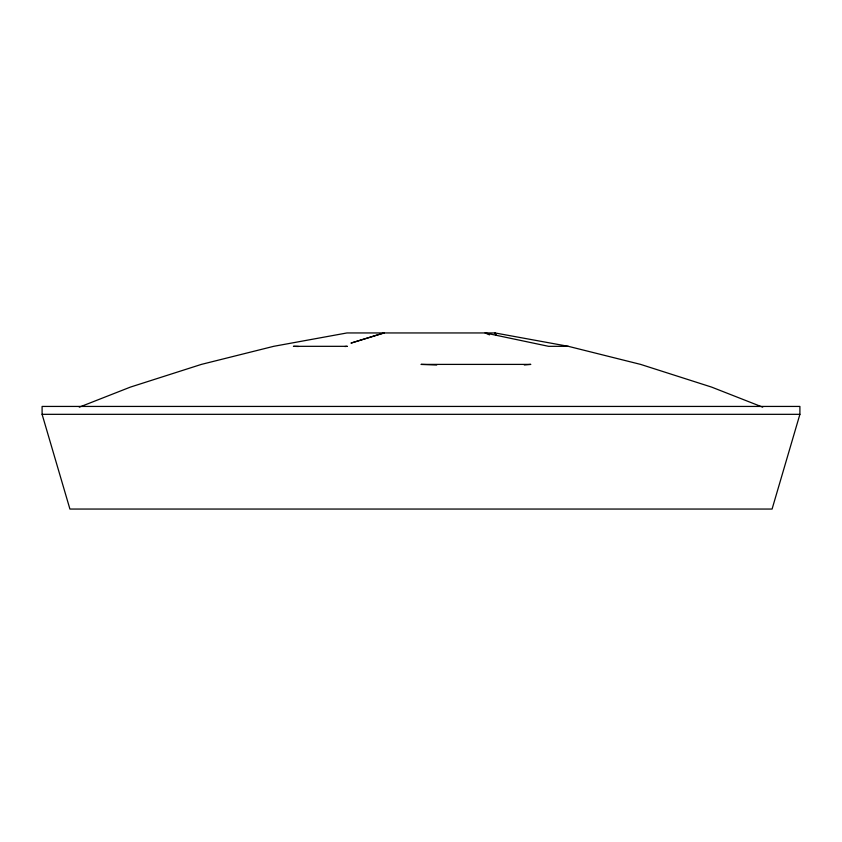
<?xml version="1.0" encoding="UTF-8"?>
<svg xmlns="http://www.w3.org/2000/svg" width="842" height="842" viewBox="0 0 842 842"><rect width="100%" height="100%" fill="white"/><g stroke="black" fill="none" stroke-linecap="round" stroke-linejoin="round"><path stroke-width="1.26" d="M799.9 414.327L772.082 509.052L69.918 509.052L42.1 414.327L42.1 406.433L799.9 406.433L799.9 414.327L42.1 414.327M79.295 407.16L130.405 387.099L201.385 364.397L273.682 346.325L346.988 332.948L495.012 332.948L568.318 346.325L640.615 364.397L711.595 387.099L762.705 407.16M524.292 364.975L530.807 364.397L421 364.397L436.714 365.018M344.862 346.525L347.336 346.325L293.416 346.325L298.521 346.483M568.318 346.325L548.584 346.325L485.097 332.948L489.518 334.863M383.994 332.948L351.177 343.041L383.994 332.948M495.906 335.063L495.012 332.948L495.896 335.042"/></g></svg>
